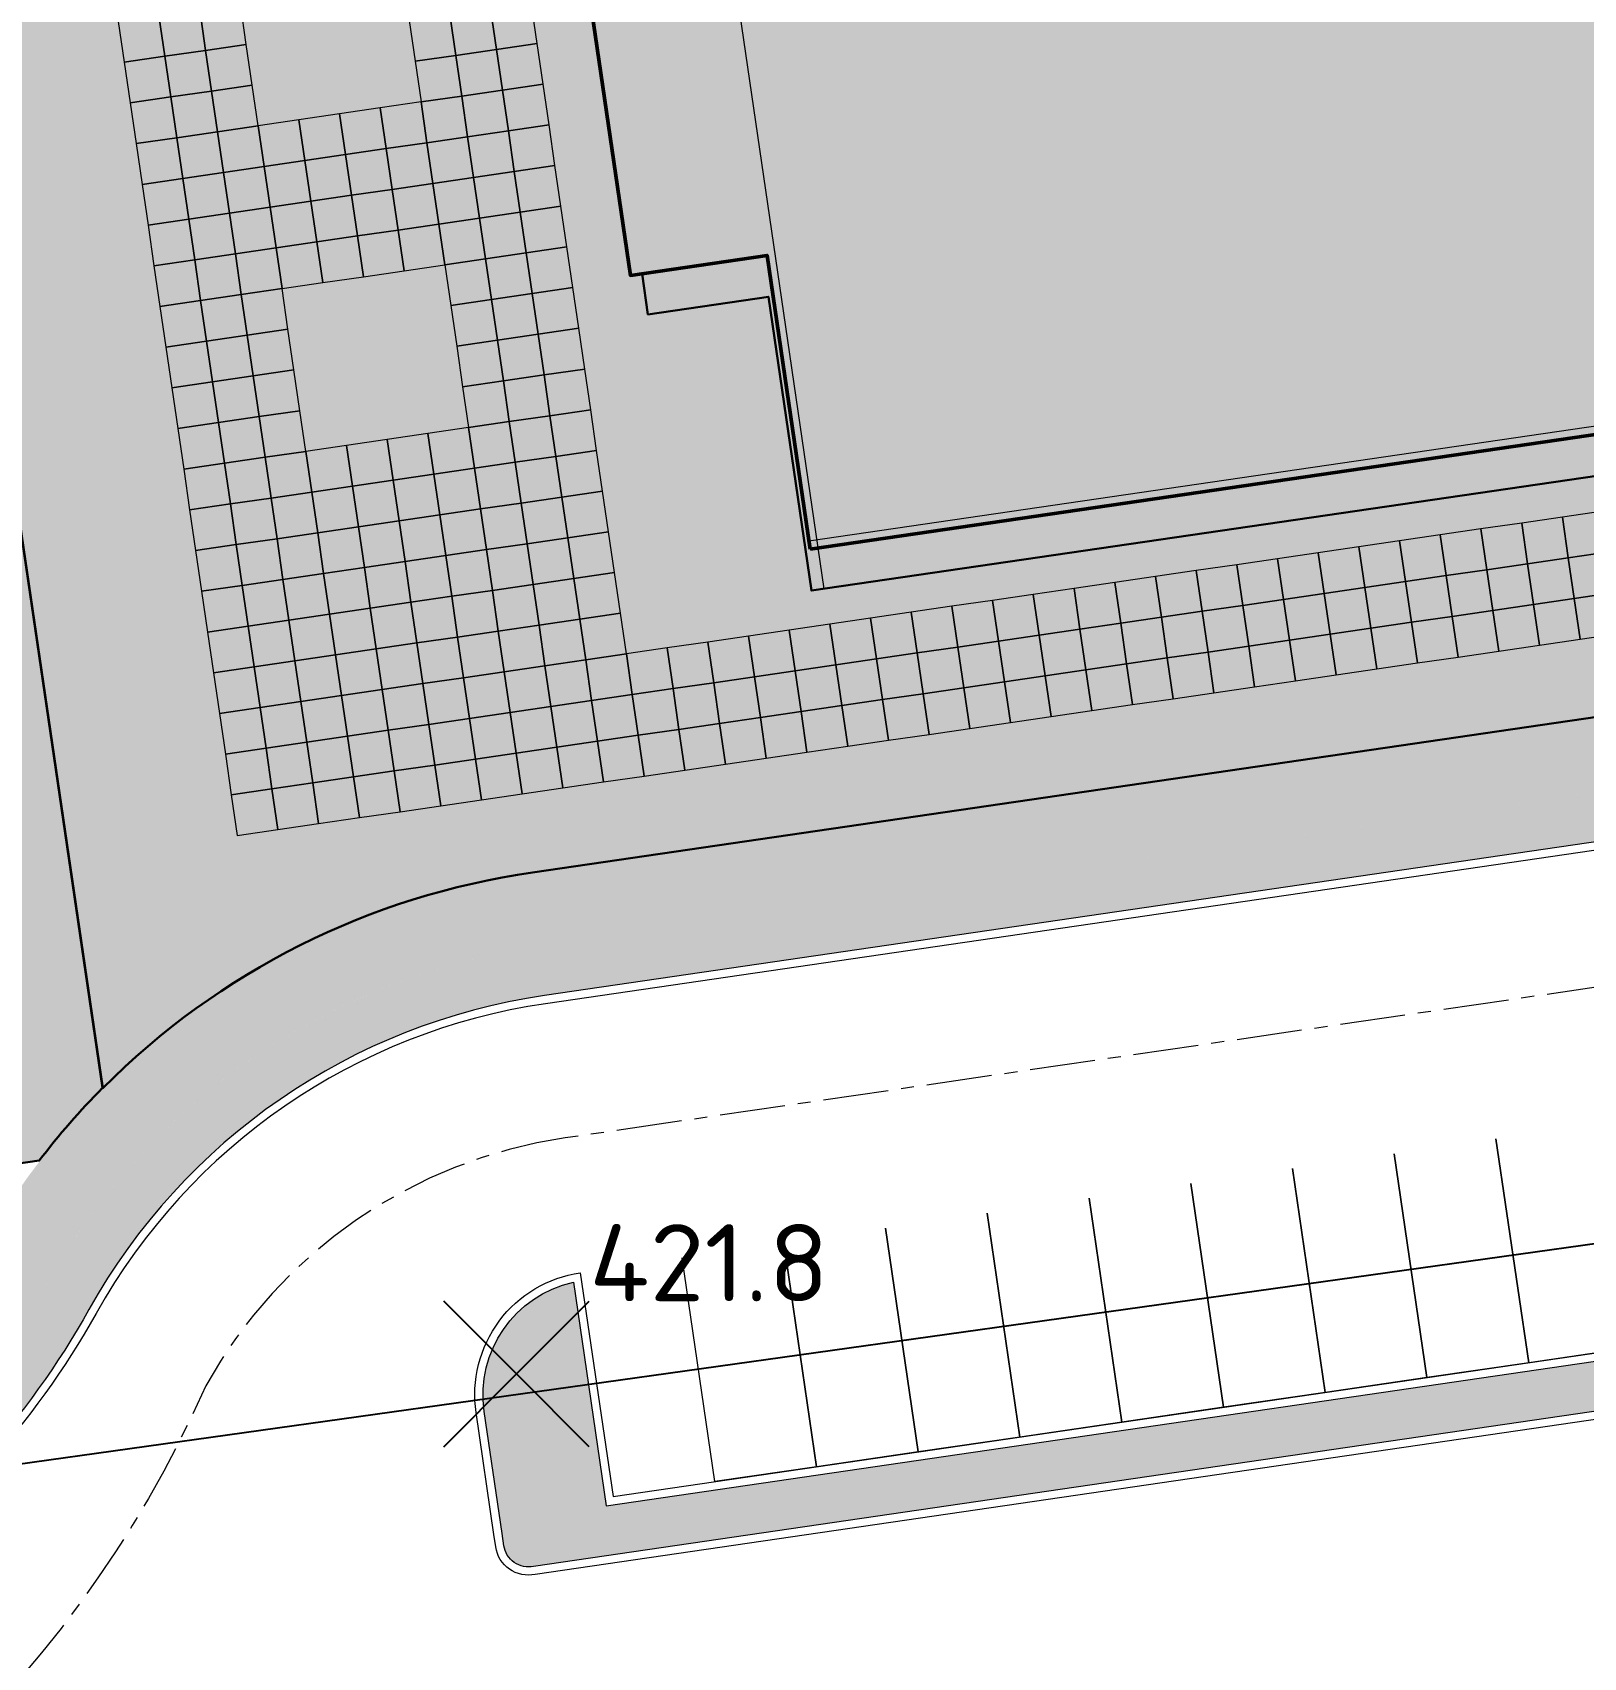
# Model space of a CAD drawing. Header units: metres. Extents: x 2 to 659295185, y -28 to 1124222152.
# Drawn here: x 656880.24 to 656917.95, y 1124401.98 to 1124441.49 of the extents above; entities that cross this region are included whole.
import ezdxf

# ---------------------------------------------------------------- set-up
doc = ezdxf.new("R2010")
doc.units = ezdxf.units.M
doc.header["$MEASUREMENT"] = 0
doc.linetypes.add('CENTER', pattern=[50.8, 31.75, -6.35, 6.35, -6.35])
doc.layers.get('0').update_dxf_attribs({"linetype": 'CONTINUOUS'})
for name, color, linetype, lineweight in [("a''brocal", 220, 'CONTINUOUS', 15), ('area verde', 76, 'CONTINUOUS', 13), ('eje vial', 1, 'CENTER', 15), ('ESCUELA', 7, 'CONTINUOUS', 15), ('estaciomamiento', 8, 'CONTINUOUS', 15)]:
    doc.layers.add(name, color=color, linetype=linetype, lineweight=lineweight)
doc.layers.add('AREA ACERA', color=7, linetype='CONTINUOUS', lineweight=15, true_color=0xfbe193)
doc.layers.add('parcela simoncito', color=7, linetype='CONTINUOUS', lineweight=9, true_color=0xe9debe)
doc.layers.add('CANAL', color=5, linetype='CONTINUOUS')
doc.layers.add('PUNTO-ELEV', color=7, linetype='CONTINUOUS')
doc.styles.add('SIMPLEX', font='SIMPLEX', dxfattribs={"width": 1.33})
doc.linetypes.add('FENCELINE2', pattern='A,0.25,-0.1,[132,ltypeshp.shx,S=0.1,R=0,X=-0.1,Y=0],-0.1,1', length=1.45)

# ---------------------------------------------------------------- blocks, each defined once
blk = doc.blocks.new('SPOTX')
for points in [[(-0.707, -0.707), (0, 0), (0.707, 0.707)], [(0.707, -0.707), (0, 0), (-0.707, 0.707)]]:
    blk.add_lwpolyline(points)
blk = doc.blocks.new('simoncito')
at = {"layer": 'ESCUELA', "linetype": 'Continuous', "lineweight": 0}
blk.add_hatch(color=252, dxfattribs=at).paths.add_polyline_path([(-455.6, -2173.202), (-495.36, -2173.202), (-495.361, -2154.802), (-458.961, -2154.802), (-458.961, -2162.022), (-455.601, -2162.022)])
at = {"layer": 'ESCUELA', "color": 5, "linetype": 'Continuous', "lineweight": 30}
blk.add_lwpolyline([(-455.887, -2173.202), (-455.89, -2176.921), (-481.237, -2176.912), (-481.237, -2174.202), (-496.047, -2174.202), (-496.046, -2153.802), (-458.847, -2153.802), (-458.847, -2161.022), (-455.887, -2161.022), (-455.887, -2162.022)], dxfattribs=at)
at = {"layer": 'ESCUELA', "color": 1, "linetype": 'Continuous', "lineweight": 0}
for points in [[(-459.161, -2153.802), (-459.16, -2175.418)], [(-498.581, -2155.002), (-458.961, -2155.001)]]:
    blk.add_lwpolyline(points, dxfattribs=at)
at = {"layer": 'ESCUELA', "linetype": 'Continuous', "lineweight": 0}
blk.add_lwpolyline([(-455.6, -2173.202), (-495.36, -2173.202), (-495.361, -2154.802), (-458.961, -2154.802), (-458.961, -2162.022), (-455.601, -2162.022), (-455.6, -2173.202)], dxfattribs=at)
at = {"layer": 'ESCUELA', "linetype": 'Continuous', "lineweight": 50}
blk.add_lwpolyline([(-458.961, -2154.802), (-495.361, -2154.802), (-495.36, -2173.202), (-455.6, -2173.201), (-455.601, -2162.022), (-458.961, -2162.022), (-458.961, -2154.802)], dxfattribs=at)

msp = doc.modelspace()

# ---------------------------------------------------------------- hatches: boundary and pattern name
at = {"layer": 'AREA ACERA'}
h = msp.add_hatch(color=256, dxfattribs=at)
h.dxf.hatch_style = 1
edge = h.paths.add_edge_path()
edge.add_line((656825.2231, 1124398.0829), (656825.4419, 1124396.5866))
edge.add_arc((656830.7751, 1124407.1126), 11.8, 243.12985, 253.24821)
edge.add_line((656827.374, 1124395.8133), (656827.4023, 1124395.9071))
edge.add_line((656827.4023, 1124395.9071), (656867.0118, 1124401.695))
edge.add_arc((656864.3229, 1124420.0962), 18.5966, 278.31338, 330.83105)
edge.add_arc((656894.8791, 1124403.0407), 16.3972, 98.31384, 150.83105, ccw=False)
edge.add_line((656892.5081, 1124419.2656), (656947.5832, 1124427.3168))
edge.add_line((656947.5832, 1124427.3168), (656947.7567, 1124426.1305))
edge.add_line((656947.7567, 1124426.1305), (656965.5673, 1124428.7345))
edge.add_line((656965.5673, 1124428.7345), (656965.3937, 1124429.9219))
edge.add_line((656965.3937, 1124429.9219), (657000.8908, 1124435.1118))
edge.add_arc((657003.264, 1124418.8798), 16.4046, 45.8279, 98.31806, ccw=False)
edge.add_arc((657027.6639, 1124443.9952), 18.6116, 225.8279, 278.3007)
edge.add_line((657030.3508, 1124425.5785), (657041.9038, 1124427.265))
edge.add_line((657041.9038, 1124427.265), (657042.0774, 1124426.0776))
edge.add_line((657042.0774, 1124426.0776), (657043.1738, 1124426.2381))
edge.add_arc((657041.5799, 1124437.1259), 11.0039, 278.3282, 288.22859)
edge.add_line((657045.0221, 1124426.6743), (657044.8457, 1124427.8804))
edge.add_arc((657041.3964, 1124437.9035), 10.6, 288.99004, 368.30544)
edge.add_line((657051.8853, 1124439.4347), (657045.2115, 1124485.1408))
edge.add_arc((657034.7227, 1124483.6093), 10.6, 8.30732, 98.31713)
edge.add_line((657033.1894, 1124494.0978), (657033.0158, 1124495.2852))
edge.add_line((657033.0158, 1124495.2852), (657030.0474, 1124494.8512))
edge.add_line((657030.0474, 1124494.8512), (657030.221, 1124493.6639))
edge.add_line((657030.221, 1124493.6639), (657026.3566, 1124493.0989))
edge.add_arc((657028.8617, 1124491.8483), 2.8, 153.46984, 184.30242)
edge.add_line((657026.0696, 1124491.6382), (657026.1263, 1124491.2472))
edge.add_line((657026.1263, 1124491.2472), (657033.4354, 1124492.3158))
edge.add_arc((657034.7094, 1124483.6023), 8.8062, 8.35537, 98.31804, ccw=False)
edge.add_line((657043.4221, 1124484.8819), (657050.1474, 1124438.8829))
edge.add_arc((657041.3905, 1124437.9129), 8.8105, -81.73298, 6.32068, ccw=False)
edge.add_line((657042.6573, 1124429.194), (657030.0733, 1124427.3571))
edge.add_arc((657027.6506, 1124443.9542), 16.773, 225.76471, 278.3049, ccw=False)
edge.add_arc((657003.2735, 1124418.9175), 18.1709, 45.76471, 98.36257)
edge.add_line((657000.6308, 1124436.8952), (656892.3966, 1124421.0684))
edge.add_arc((656895.0538, 1124402.786), 18.4744, 98.26971, 150.40503)
edge.add_arc((656864.313, 1124420.1106), 16.8123, 278.33919, 330.80525, ccw=False)
edge.add_line((656866.7514, 1124403.4761), (656832.0483, 1124398.4052))
edge.add_arc((656830.7783, 1124407.0968), 8.784, 190.17051, 278.31338, ccw=False)
edge.add_line((656822.1324, 1124405.5458), (656820.39, 1124417.4033))
edge.add_arc((656820.8827, 1124410.1052), 7.3147, 93.86246, 94.68622)
edge.add_arc((656820.5548, 1124414.6574), 2.7513, 95.62565, 133.33247)
edge.add_line((656818.6668, 1124416.6587), (656819.8526, 1124408.5474))
edge.add_line((656819.8526, 1124408.5474), (656818.6653, 1124408.3738))
edge.add_line((656818.6653, 1124408.3738), (656819.0992, 1124405.4055))
edge.add_line((656819.0992, 1124405.4055), (656820.2866, 1124405.5791))
edge.add_arc((656830.7439, 1124407.092), 10.5662, 188.23238, 238.49998)
at = {"layer": 'area verde'}
h = msp.add_hatch(color=256, dxfattribs=at)
h.dxf.hatch_style = 1
edge = h.paths.add_edge_path()
edge.add_line((656947.7567, 1124426.1305), (656947.5832, 1124427.3167))
edge.add_line((656947.5832, 1124427.3167), (656892.5081, 1124419.2656))
edge.add_arc((656894.8802, 1124403.039), 16.399, 98.31697, 150.82792)
edge.add_arc((656864.3216, 1124420.0981), 18.5987, 278.3165, 330.82792, ccw=False)
edge.add_line((656867.0118, 1124401.695), (656827.4023, 1124395.9071))
edge.add_line((656827.4023, 1124395.9071), (656827.374, 1124395.8133))
edge.add_arc((656830.7751, 1124407.1126), 11.8, 253.24822, 278.31806)
edge.add_line((656832.4822, 1124395.4367), (656867.1854, 1124400.5076))
edge.add_arc((656864.3231, 1124420.096), 19.7964, 278.31338, 330.83106)
edge.add_arc((656894.8792, 1124403.0405), 15.1974, 98.31388, 150.83106, ccw=False)
edge.add_line((656892.6817, 1124418.0782), (656947.7567, 1124426.1305))
h = msp.add_hatch(color=256, dxfattribs=at)
h.dxf.hatch_style = 1
edge = h.paths.add_edge_path()
edge.add_line((656959.5318, 1124414.0116), (656959.3582, 1124415.1989))
edge.add_line((656959.3582, 1124415.1989), (656894.1821, 1124405.6707))
edge.add_line((656894.1821, 1124405.6707), (656893.3876, 1124411.1058))
edge.add_arc((656893.9895, 1124408.3713), 2.8, 102.41419, 188.31659)
edge.add_line((656891.219, 1124407.9663), (656891.6527, 1124404.9994))
edge.add_line((656891.6527, 1124404.9994), (656891.6962, 1124404.7018))
edge.add_arc((656892.2923, 1124404.7892), 0.6025, 188.33624, 282.22744)
edge.add_line((656892.4199, 1124404.2004), (656959.5318, 1124414.0116))
at = {"layer": 'parcela simoncito'}
h = msp.add_hatch(color=256, dxfattribs=at)
edge = h.paths.add_edge_path()
edge.add_line((656940.076, 1124478.666), (656947.3231, 1124429.0983))
edge.add_line((656947.3231, 1124429.0983), (656892.3966, 1124421.0684))
edge.add_arc((656894.9753, 1124402.8929), 18.3574, 98.07524, 135.22316)
edge.add_line((656881.9442, 1124415.8229), (656874.1358, 1124469.0252))
edge.add_line((656874.1358, 1124469.0252), (656940.076, 1124478.666))
h = msp.add_hatch(color=256, dxfattribs=at)
edge = h.paths.add_edge_path()
edge.add_arc((656894.8808, 1124403.0381), 18.2, 135.42686, 142.70806)
edge.add_line((656880.4017, 1124414.0651), (656822.1324, 1124405.5458))
edge.add_line((656822.1324, 1124405.5458), (656815.3534, 1124451.7639))
edge.add_arc((656824.0867, 1124452.8177), 8.7966, 98.29634, 186.88058, ccw=False)
edge.add_line((656822.8174, 1124461.5223), (656845.4525, 1124464.8332))
edge.add_line((656845.4525, 1124464.8332), (656874.1358, 1124469.0252))
edge.add_line((656874.1358, 1124469.0252), (656881.916, 1124415.8112))

# ---------------------------------------------------------------- linework, layer by layer
at = {"layer": "a''brocal", "elevation": 433.2399}
for points in [[(657026.1263, 1124491.2472), (657026.0696, 1124491.6382, -0.3960527), (657028.478, 1124494.6218), (657033.0158, 1124495.2852, -0.414289), (657046.3991, 1124485.3132), (657053.0727, 1124439.608), (657053.0727, 1124439.608, -0.4123884), (657043.1738, 1124426.2381), (657043.1036, 1124426.2274), (657030.5242, 1124424.3911, -0.2332017), (657013.8585, 1124429.7855, 0.233377), (657001.065, 1124433.9245), (656892.6817, 1124418.0782, 0.2332017), (656881.6091, 1124410.4475, -0.2332017), (656867.1854, 1124400.5076), (656867.1854, 1124400.5076), (656832.4822, 1124395.4367), (656832.4822, 1124395.4367, -0.4142136), (656819.0992, 1124405.4055), (656817.815, 1124414.1902, -0.4164622), (656820.1773, 1124417.387), (656820.3929, 1124417.4039)], [(657001.094, 1124433.7266), (656892.7106, 1124417.8803, 0.2332017), (656881.7837, 1124410.35, -0.2332017), (656867.2143, 1124400.3097), (656832.5111, 1124395.2388, -0.4142136), (656818.9013, 1124405.3765), (656817.6172, 1124414.1605, -0.4170526), (656820.1551, 1124417.5859), (656820.3638, 1124417.6023)]]:
    msp.add_lwpolyline(points, format="xyb", dxfattribs=at)
at = {"layer": "a''brocal", "elevation": 433.2399, "flags": 128}
for points in [[(657006.2745, 1124421.4497, -0.3908665), (657005.6582, 1124420.5527), (656892.4551, 1124404.0034, -0.431542), (656891.4983, 1124404.6728), (656891.4548, 1124404.9705), (656891.0211, 1124407.9373, -0.4142136), (656893.5555, 1124411.3397), (656894.3511, 1124405.8976), (656959.1313, 1124415.3679), (656958.3937, 1124420.4139, -0.4142136), (656958.7316, 1124420.8676), (656961.9969, 1124421.3449, -0.4142136), (656962.4505, 1124421.007), (656963.1882, 1124415.961), (657003.1933, 1124421.8094), (657002.3977, 1124427.2515, -0.414487), (657005.8005, 1124424.7143), (657006.2743, 1124421.4515)], [(657006.0766, 1124421.4212, -0.3873869), (657005.6209, 1124420.7494), (656892.4199, 1124404.2004, -0.434248), (656891.6962, 1124404.7018), (656891.6527, 1124404.9994), (656891.219, 1124407.9662, -0.3934262), (656893.3876, 1124411.1058), (656894.1821, 1124405.6707), (656959.3582, 1124415.1989), (656958.5916, 1124420.4428, -0.4142136), (656958.7605, 1124420.6697), (656962.0258, 1124421.147, -0.4142136), (656962.2526, 1124420.978), (656963.0193, 1124415.7342), (657003.4201, 1124421.6404), (657002.6256, 1124427.0755, -0.3936962), (657005.6026, 1124424.6856), (657006.0763, 1124421.4228)]]:
    msp.add_lwpolyline(points, format="xyb", dxfattribs=at)
at = {"layer": 'CANAL', "linetype": 'Continuous', "elevation": -3.4908}
msp.add_lwpolyline([(656749.472, 1124386.6045), (656821.4385, 1124398.506), (656918.7425, 1124412.125), (657050.6935, 1124432.404)], dxfattribs=at)
msp.add_lwpolyline([(656749.472, 1124386.6045), (656821.4385, 1124398.506), (656918.7425, 1124412.125), (657050.6935, 1124432.404)], dxfattribs=at)
at = {"layer": 'eje vial', "ltscale": 0.05, "elevation": 433.2399, "flags": 128}
msp.add_lwpolyline([(657001.5711, 1124430.4636), (656893.1881, 1124414.615)], dxfattribs=at)
msp.add_lwpolyline([(656893.1881, 1124414.615, 0.2332017), (656884.4465, 1124408.5908, -0.2193359), (656866.7482, 1124392.9631, -0.2193359)], format="xyb", dxfattribs=at)
at = {"layer": 'ESCUELA', "color": 1, "linetype": 'FENCELINE2', "lineweight": 30, "ltscale": 1.8, "elevation": 433.2399}
for points in [[(656940.076, 1124478.666), (656947.3231, 1124429.0983), (656892.3966, 1124421.0684, 0.163523), (656881.9442, 1124415.8229), (656881.9442, 1124415.8229), (656874.1358, 1124469.0252), (656940.076, 1124478.666)], [(656874.1358, 1124469.0251), (656822.8174, 1124461.5221, 0.4069889), (656815.3534, 1124451.7639), (656822.1328, 1124405.5421), (656880.4017, 1124414.0651, -0.0322911), (656881.942, 1124415.8376), (656874.1358, 1124469.0251)]]:
    msp.add_lwpolyline(points, format="xyb", dxfattribs=at)
at = {"layer": 'ESCUELA', "color": 248, "lineweight": 9, "ltscale": 100, "elevation": 433.2399}
for points in [[(656883.4559, 1124440.9147), (656883.3113, 1124441.9042), (656882.3218, 1124441.7596), (656882.4664, 1124440.7701)], [(656884.4454, 1124441.0593), (656884.3008, 1124442.0488), (656883.3113, 1124441.9042), (656883.4559, 1124440.9147)], [(656885.4349, 1124441.2039), (656885.2902, 1124442.1934), (656884.3008, 1124442.0488), (656884.4454, 1124441.0593)], [(656890.5269, 1124440.9376), (656890.3823, 1124441.9271), (656889.3928, 1124441.7824), (656889.5374, 1124440.7929)], [(656891.5164, 1124441.0822), (656891.3718, 1124442.0717), (656890.3823, 1124441.9271), (656890.5269, 1124440.9376)], [(656892.5059, 1124441.2268), (656892.3613, 1124442.2163), (656891.3718, 1124442.0717), (656891.5164, 1124441.0822)], [(656884.59, 1124440.0698), (656884.4454, 1124441.0593), (656883.4559, 1124440.9147), (656883.6005, 1124439.9252)], [(656885.5795, 1124440.2145), (656885.4349, 1124441.2039), (656884.4454, 1124441.0593), (656884.59, 1124440.0698)], [(656891.661, 1124440.0927), (656891.5164, 1124441.0822), (656890.5269, 1124440.9376), (656890.6716, 1124439.9481)], [(656892.6505, 1124440.2373), (656892.5059, 1124441.2268), (656891.5164, 1124441.0822), (656891.661, 1124440.0927)], [(656883.6005, 1124439.9252), (656883.4559, 1124440.9147), (656882.4664, 1124440.7701), (656882.611, 1124439.7806)], [(656890.6716, 1124439.9481), (656890.5269, 1124440.9376), (656889.5374, 1124440.793), (656889.6821, 1124439.8035)], [(656883.7451, 1124438.9357), (656883.6005, 1124439.9252), (656882.611, 1124439.7806), (656882.7557, 1124438.7911)], [(656884.7346, 1124439.0804), (656884.59, 1124440.0698), (656883.6005, 1124439.9252), (656883.7451, 1124438.9357)], [(656885.7241, 1124439.225), (656885.5795, 1124440.2145), (656884.59, 1124440.0698), (656884.7346, 1124439.0804)], [(656890.8162, 1124438.9586), (656890.6716, 1124439.9481), (656889.6821, 1124439.8035), (656889.8267, 1124438.814)], [(656891.8057, 1124439.1032), (656891.661, 1124440.0927), (656890.6716, 1124439.9481), (656890.8162, 1124438.9586)], [(656892.7952, 1124439.2479), (656892.6505, 1124440.2373), (656891.661, 1124440.0927), (656891.8057, 1124439.1032)], [(656887.8477, 1124438.5247), (656887.7031, 1124439.5142), (656886.7136, 1124439.3696), (656886.8582, 1124438.3801)], [(656888.8372, 1124438.6694), (656888.6926, 1124439.6589), (656887.7031, 1124439.5142), (656887.8477, 1124438.5247)], [(656889.8267, 1124438.814), (656889.6821, 1124439.8035), (656888.6926, 1124439.6588), (656888.8372, 1124438.6694)], [(656884.8793, 1124438.0909), (656884.7346, 1124439.0804), (656883.7451, 1124438.9357), (656883.8898, 1124437.9462)], [(656885.8687, 1124438.2355), (656885.7241, 1124439.225), (656884.7346, 1124439.0804), (656884.8793, 1124438.0909)], [(656886.8582, 1124438.3801), (656886.7136, 1124439.3696), (656885.7241, 1124439.225), (656885.8687, 1124438.2355)], [(656891.9503, 1124438.1138), (656891.8057, 1124439.1032), (656890.8162, 1124438.9586), (656890.9608, 1124437.9691)], [(656892.9398, 1124438.2584), (656892.7952, 1124439.2479), (656891.8057, 1124439.1032), (656891.9503, 1124438.1137)], [(656883.8898, 1124437.9462), (656883.7451, 1124438.9357), (656882.7557, 1124438.7911), (656882.9003, 1124437.8016)], [(656889.9713, 1124437.8245), (656889.8267, 1124438.814), (656888.8372, 1124438.6694), (656888.9818, 1124437.6799)], [(656890.9608, 1124437.9691), (656890.8162, 1124438.9586), (656889.8267, 1124438.814), (656889.9713, 1124437.8245)], [(656887.0029, 1124437.3906), (656886.8582, 1124438.3801), (656885.8687, 1124438.2355), (656886.0134, 1124437.246)], [(656887.9923, 1124437.5353), (656887.8477, 1124438.5247), (656886.8582, 1124438.3801), (656887.0029, 1124437.3906)], [(656888.9818, 1124437.6799), (656888.8372, 1124438.6694), (656887.8477, 1124438.5247), (656887.9923, 1124437.5353)], [(656884.0344, 1124436.9568), (656883.8898, 1124437.9462), (656882.9003, 1124437.8016), (656883.0449, 1124436.8121)], [(656885.0239, 1124437.1014), (656884.8793, 1124438.0909), (656883.8898, 1124437.9462), (656884.0344, 1124436.9568)], [(656886.0134, 1124437.246), (656885.8687, 1124438.2355), (656884.8793, 1124438.0909), (656885.0239, 1124437.1014)], [(656891.1054, 1124436.9796), (656890.9608, 1124437.9691), (656889.9713, 1124437.8245), (656890.1159, 1124436.835)], [(656892.0949, 1124437.1243), (656891.9503, 1124438.1138), (656890.9608, 1124437.9691), (656891.1054, 1124436.9796)], [(656893.0844, 1124437.2689), (656892.9398, 1124438.2584), (656891.9503, 1124438.1138), (656892.0949, 1124437.1243)], [(656888.137, 1124436.5458), (656887.9923, 1124437.5353), (656887.0029, 1124437.3906), (656887.1475, 1124436.4011)], [(656889.1265, 1124436.6904), (656888.9818, 1124437.6799), (656887.9923, 1124437.5353), (656888.137, 1124436.5458)], [(656890.1159, 1124436.835), (656889.9713, 1124437.8245), (656888.9818, 1124437.6799), (656889.1265, 1124436.6904)], [(656885.1685, 1124436.1119), (656885.0239, 1124437.1014), (656884.0344, 1124436.9568), (656884.179, 1124435.9673)], [(656886.158, 1124436.2565), (656886.0134, 1124437.246), (656885.0239, 1124437.1014), (656885.1685, 1124436.1119)], [(656887.1475, 1124436.4011), (656887.0029, 1124437.3906), (656886.0134, 1124437.246), (656886.158, 1124436.2565)], [(656892.2395, 1124436.1348), (656892.0949, 1124437.1243), (656891.1054, 1124436.9797), (656891.25, 1124435.9902)], [(656893.229, 1124436.2794), (656893.0844, 1124437.2689), (656892.0949, 1124437.1243), (656892.2395, 1124436.1348)], [(656884.179, 1124435.9673), (656884.0344, 1124436.9568), (656883.0449, 1124436.8121), (656883.1895, 1124435.8226)], [(656890.2606, 1124435.8455), (656890.1159, 1124436.835), (656889.1265, 1124436.6904), (656889.2711, 1124435.7009)], [(656891.25, 1124435.9902), (656891.1054, 1124436.9797), (656890.1159, 1124436.835), (656890.2606, 1124435.8455)], [(656887.2921, 1124435.4117), (656887.1475, 1124436.4012), (656886.158, 1124436.2565), (656886.3026, 1124435.267)], [(656888.2816, 1124435.5563), (656888.137, 1124436.5458), (656887.1475, 1124436.4012), (656887.2921, 1124435.4117)], [(656889.2711, 1124435.7009), (656889.1265, 1124436.6904), (656888.137, 1124436.5458), (656888.2816, 1124435.5563)], [(656884.3236, 1124434.9778), (656884.179, 1124435.9673), (656883.1895, 1124435.8226), (656883.3342, 1124434.8332)], [(656885.3131, 1124435.1224), (656885.1685, 1124436.1119), (656884.179, 1124435.9673), (656884.3236, 1124434.9778)], [(656886.3026, 1124435.267), (656886.158, 1124436.2565), (656885.1685, 1124436.1119), (656885.3131, 1124435.1224)], [(656891.3947, 1124435.0007), (656891.25, 1124435.9902), (656890.2606, 1124435.8455), (656890.4052, 1124434.8561)], [(656892.3842, 1124435.1453), (656892.2395, 1124436.1348), (656891.25, 1124435.9902), (656891.3947, 1124435.0007)], [(656893.3736, 1124435.2899), (656893.229, 1124436.2794), (656892.2395, 1124436.1348), (656892.3842, 1124435.1453)], [(656885.4578, 1124434.1329), (656885.3131, 1124435.1224), (656884.3236, 1124434.9778), (656884.4683, 1124433.9883)], [(656886.4472, 1124434.2776), (656886.3026, 1124435.267), (656885.3131, 1124435.1224), (656885.4578, 1124434.1329)], [(656892.5288, 1124434.1558), (656892.3842, 1124435.1453), (656891.3947, 1124435.0007), (656891.5393, 1124434.0112)], [(656893.5183, 1124434.3005), (656893.3736, 1124435.2899), (656892.3842, 1124435.1453), (656892.5288, 1124434.1558)], [(656884.4683, 1124433.9883), (656884.3236, 1124434.9778), (656883.3342, 1124434.8332), (656883.4788, 1124433.8437)], [(656891.5393, 1124434.0112), (656891.3947, 1124435.0007), (656890.4052, 1124434.8561), (656890.5498, 1124433.8666)], [(656884.6129, 1124432.9988), (656884.4683, 1124433.9883), (656883.4788, 1124433.8437), (656883.6234, 1124432.8542)], [(656885.6024, 1124433.1434), (656885.4578, 1124434.1329), (656884.4683, 1124433.9883), (656884.6129, 1124432.9988)], [(656886.5919, 1124433.2881), (656886.4472, 1124434.2776), (656885.4578, 1124434.1329), (656885.6024, 1124433.1434)], [(656891.6839, 1124433.0217), (656891.5393, 1124434.0112), (656890.5498, 1124433.8666), (656890.6944, 1124432.8771)], [(656892.6734, 1124433.1664), (656892.5288, 1124434.1558), (656891.5393, 1124434.0112), (656891.6839, 1124433.0217)], [(656893.6629, 1124433.311), (656893.5183, 1124434.3005), (656892.5288, 1124434.1558), (656892.6734, 1124433.1664)], [(656886.7365, 1124432.2986), (656886.5919, 1124433.2881), (656885.6024, 1124433.1435), (656885.747, 1124432.154)], [(656892.818, 1124432.1769), (656892.6734, 1124433.1664), (656891.6839, 1124433.0217), (656891.8285, 1124432.0323)], [(656893.8075, 1124432.3215), (656893.6629, 1124433.311), (656892.6734, 1124433.1664), (656892.818, 1124432.1769)], [(656884.7575, 1124432.0093), (656884.6129, 1124432.9988), (656883.6234, 1124432.8542), (656883.768, 1124431.8647)], [(656885.747, 1124432.154), (656885.6024, 1124433.1435), (656884.6129, 1124432.9988), (656884.7575, 1124432.0093)], [(656891.8285, 1124432.0322), (656891.6839, 1124433.0217), (656890.6944, 1124432.8771), (656890.8391, 1124431.8876)], [(656884.9021, 1124431.0199), (656884.7575, 1124432.0094), (656883.768, 1124431.8647), (656883.9127, 1124430.8752)], [(656885.8916, 1124431.1645), (656885.747, 1124432.154), (656884.7575, 1124432.0094), (656884.9021, 1124431.0199)], [(656886.8811, 1124431.3091), (656886.7365, 1124432.2986), (656885.747, 1124432.154), (656885.8916, 1124431.1645)], [(656891.9732, 1124431.0428), (656891.8285, 1124432.0323), (656890.8391, 1124431.8876), (656890.9837, 1124430.8981)], [(656892.9627, 1124431.1874), (656892.818, 1124432.1769), (656891.8285, 1124432.0323), (656891.9732, 1124431.0428)], [(656893.9521, 1124431.332), (656893.8075, 1124432.3215), (656892.818, 1124432.1769), (656892.9627, 1124431.1874)], [(656889.0047, 1124430.6089), (656888.8601, 1124431.5984), (656887.8706, 1124431.4538), (656888.0152, 1124430.4643)], [(656889.9942, 1124430.7535), (656889.8496, 1124431.743), (656888.8601, 1124431.5984), (656889.0047, 1124430.6089)], [(656890.9837, 1124430.8981), (656890.8391, 1124431.8876), (656889.8496, 1124431.743), (656889.9942, 1124430.7535)], [(656887.0257, 1124430.3196), (656886.8811, 1124431.3091), (656885.8916, 1124431.1645), (656886.0363, 1124430.175)], [(656888.0152, 1124430.4643), (656887.8706, 1124431.4538), (656886.8811, 1124431.3091), (656887.0257, 1124430.3196)], [(656893.1073, 1124430.1979), (656892.9627, 1124431.1874), (656891.9732, 1124431.0428), (656892.1178, 1124430.0533)], [(656894.0968, 1124430.3425), (656893.9521, 1124431.332), (656892.9627, 1124431.1874), (656893.1073, 1124430.1979)], [(656885.0468, 1124430.0304), (656884.9021, 1124431.0199), (656883.9127, 1124430.8752), (656884.0573, 1124429.8858)], [(656886.0363, 1124430.175), (656885.8916, 1124431.1645), (656884.9021, 1124431.0199), (656885.0468, 1124430.0304)], [(656891.1283, 1124429.9087), (656890.9837, 1124430.8981), (656889.9942, 1124430.7535), (656890.1388, 1124429.764)], [(656892.1178, 1124430.0533), (656891.9732, 1124431.0428), (656890.9837, 1124430.8981), (656891.1283, 1124429.9087)], [(656888.1598, 1124429.4748), (656888.0152, 1124430.4643), (656887.0257, 1124430.3196), (656887.1704, 1124429.3302)], [(656889.1493, 1124429.6194), (656889.0047, 1124430.6089), (656888.0152, 1124430.4643), (656888.1598, 1124429.4748)], [(656890.1388, 1124429.764), (656889.9942, 1124430.7535), (656889.0047, 1124430.6089), (656889.1493, 1124429.6194)], [(656885.1914, 1124429.0409), (656885.0468, 1124430.0304), (656884.0573, 1124429.8858), (656884.2019, 1124428.8963)], [(656886.1809, 1124429.1855), (656886.0363, 1124430.175), (656885.0468, 1124430.0304), (656885.1914, 1124429.0409)], [(656887.1704, 1124429.3302), (656887.0257, 1124430.3196), (656886.0363, 1124430.175), (656886.1809, 1124429.1855)], [(656892.2624, 1124429.0638), (656892.1178, 1124430.0533), (656891.1283, 1124429.9087), (656891.2729, 1124428.9192)], [(656893.2519, 1124429.2084), (656893.1073, 1124430.1979), (656892.1178, 1124430.0533), (656892.2624, 1124429.0638)], [(656894.2414, 1124429.353), (656894.0968, 1124430.3425), (656893.1073, 1124430.1979), (656893.2519, 1124429.2084)], [(656889.294, 1124428.6299), (656889.1493, 1124429.6194), (656888.1598, 1124429.4748), (656888.3045, 1124428.4853)], [(656890.2834, 1124428.7746), (656890.1388, 1124429.764), (656889.1493, 1124429.6194), (656889.294, 1124428.6299)], [(656891.2729, 1124428.9192), (656891.1283, 1124429.9087), (656890.1388, 1124429.764), (656890.2834, 1124428.7745)], [(656917.5781, 1124428.7215), (656917.4335, 1124429.711), (656916.444, 1124429.5664), (656916.5886, 1124428.5769)], [(656918.5676, 1124428.8661), (656918.4229, 1124429.8556), (656917.4335, 1124429.711), (656917.5781, 1124428.7215)], [(656887.315, 1124428.3407), (656887.1704, 1124429.3302), (656886.1809, 1124429.1855), (656886.3255, 1124428.196)], [(656888.3045, 1124428.4853), (656888.1598, 1124429.4748), (656887.1704, 1124429.3302), (656887.315, 1124428.3407)], [(656893.3965, 1124428.219), (656893.2519, 1124429.2084), (656892.2624, 1124429.0638), (656892.407, 1124428.0743)], [(656894.386, 1124428.3636), (656894.2414, 1124429.3531), (656893.2519, 1124429.2084), (656893.3965, 1124428.2189)], [(656914.6096, 1124428.2877), (656914.465, 1124429.2771), (656913.4755, 1124429.1325), (656913.6201, 1124428.143)], [(656915.5991, 1124428.4323), (656915.4545, 1124429.4217), (656914.465, 1124429.2771), (656914.6096, 1124428.2876)], [(656916.5886, 1124428.5769), (656916.444, 1124429.5664), (656915.4545, 1124429.4217), (656915.5991, 1124428.4323)], [(656885.336, 1124428.0514), (656885.1914, 1124429.0409), (656884.2019, 1124428.8963), (656884.3465, 1124427.9068)], [(656886.3255, 1124428.196), (656886.1809, 1124429.1855), (656885.1914, 1124429.0409), (656885.336, 1124428.0514)], [(656891.4176, 1124427.9297), (656891.2729, 1124428.9192), (656890.2834, 1124428.7746), (656890.4281, 1124427.7851)], [(656892.407, 1124428.0743), (656892.2624, 1124429.0638), (656891.2729, 1124428.9192), (656891.4176, 1124427.9297)], [(656911.6412, 1124427.8538), (656911.4965, 1124428.8433), (656910.507, 1124428.6986), (656910.6517, 1124427.7091)], [(656912.6306, 1124427.9984), (656912.486, 1124428.9879), (656911.4965, 1124428.8433), (656911.6412, 1124427.8538)], [(656913.6201, 1124428.143), (656913.4755, 1124429.1325), (656912.486, 1124428.9879), (656912.6306, 1124427.9984)], [(656918.7122, 1124427.8766), (656918.5676, 1124428.8661), (656917.5781, 1124428.7215), (656917.7227, 1124427.732)], [(656888.4491, 1124427.4958), (656888.3045, 1124428.4853), (656887.315, 1124428.3407), (656887.4596, 1124427.3512)], [(656889.4386, 1124427.6404), (656889.294, 1124428.6299), (656888.3045, 1124428.4853), (656888.4491, 1124427.4958)], [(656890.4281, 1124427.7851), (656890.2834, 1124428.7746), (656889.294, 1124428.6299), (656889.4386, 1124427.6405)], [(656908.6727, 1124427.4199), (656908.5281, 1124428.4094), (656907.5386, 1124428.2647), (656907.6832, 1124427.2753)], [(656909.6622, 1124427.5645), (656909.5176, 1124428.554), (656908.5281, 1124428.4094), (656908.6727, 1124427.4199)], [(656910.6517, 1124427.7091), (656910.507, 1124428.6986), (656909.5176, 1124428.554), (656909.6622, 1124427.5645)], [(656915.7437, 1124427.4428), (656915.5991, 1124428.4323), (656914.6096, 1124428.2876), (656914.7542, 1124427.2981)], [(656916.7332, 1124427.5874), (656916.5886, 1124428.5769), (656915.5991, 1124428.4323), (656915.7437, 1124427.4428)], [(656917.7227, 1124427.732), (656917.5781, 1124428.7215), (656916.5886, 1124428.5769), (656916.7332, 1124427.5874)], [(656885.4806, 1124427.0619), (656885.336, 1124428.0514), (656884.3465, 1124427.9068), (656884.4912, 1124426.9173)], [(656886.4701, 1124427.2066), (656886.3255, 1124428.196), (656885.336, 1124428.0514), (656885.4806, 1124427.0619)], [(656887.4596, 1124427.3512), (656887.315, 1124428.3407), (656886.3255, 1124428.1961), (656886.4701, 1124427.2066)], [(656892.5517, 1124427.0848), (656892.407, 1124428.0743), (656891.4176, 1124427.9297), (656891.5622, 1124426.9402)], [(656893.5412, 1124427.2295), (656893.3965, 1124428.2189), (656892.407, 1124428.0743), (656892.5517, 1124427.0848)], [(656894.5306, 1124427.3741), (656894.386, 1124428.3636), (656893.3965, 1124428.219), (656893.5412, 1124427.2295)], [(656906.6937, 1124427.1306), (656906.5491, 1124428.1201), (656905.5596, 1124427.9755), (656905.7042, 1124426.986)], [(656907.6832, 1124427.2753), (656907.5386, 1124428.2647), (656906.5491, 1124428.1201), (656906.6937, 1124427.1306)], [(656913.7648, 1124427.1535), (656913.6201, 1124428.143), (656912.6306, 1124427.9984), (656912.7753, 1124427.0089)], [(656914.7542, 1124427.2982), (656914.6096, 1124428.2877), (656913.6201, 1124428.143), (656913.7648, 1124427.1536)], [(656889.5832, 1124426.651), (656889.4386, 1124427.6404), (656888.4491, 1124427.4958), (656888.5937, 1124426.5063)], [(656890.5727, 1124426.7956), (656890.4281, 1124427.7851), (656889.4386, 1124427.6404), (656889.5832, 1124426.651)], [(656891.5622, 1124426.9402), (656891.4176, 1124427.9297), (656890.4281, 1124427.7851), (656890.5727, 1124426.7956)], [(656903.7253, 1124426.6968), (656903.5806, 1124427.6862), (656902.5912, 1124427.5416), (656902.7358, 1124426.5521)], [(656904.7148, 1124426.8414), (656904.5701, 1124427.8309), (656903.5806, 1124427.6862), (656903.7253, 1124426.6968)], [(656905.7042, 1124426.986), (656905.5596, 1124427.9755), (656904.5701, 1124427.8309), (656904.7148, 1124426.8414)], [(656910.7963, 1124426.7197), (656910.6517, 1124427.7091), (656909.6622, 1124427.5645), (656909.8068, 1124426.575)], [(656911.7858, 1124426.8643), (656911.6412, 1124427.8538), (656910.6517, 1124427.7091), (656910.7963, 1124426.7197)], [(656912.7753, 1124427.0089), (656912.6306, 1124427.9984), (656911.6412, 1124427.8538), (656911.7858, 1124426.8643)], [(656917.8673, 1124426.7425), (656917.7227, 1124427.732), (656916.7332, 1124427.5874), (656916.8778, 1124426.5979)], [(656918.8568, 1124426.8872), (656918.7122, 1124427.8766), (656917.7227, 1124427.732), (656917.8673, 1124426.7425)], [(656887.6042, 1124426.3617), (656887.4596, 1124427.3512), (656886.4701, 1124427.2066), (656886.6147, 1124426.2171)], [(656888.5937, 1124426.5063), (656888.4491, 1124427.4958), (656887.4596, 1124427.3512), (656887.6042, 1124426.3617)], [(656893.6858, 1124426.24), (656893.5412, 1124427.2295), (656892.5517, 1124427.0848), (656892.6963, 1124426.0954)], [(656894.6753, 1124426.3846), (656894.5306, 1124427.3741), (656893.5412, 1124427.2295), (656893.6858, 1124426.24)], [(656900.7568, 1124426.2629), (656900.6122, 1124427.2524), (656899.6227, 1124427.1077), (656899.7673, 1124426.1183)], [(656901.7463, 1124426.4075), (656901.6017, 1124427.397), (656900.6122, 1124427.2524), (656900.7568, 1124426.2629)], [(656902.7358, 1124426.5521), (656902.5912, 1124427.5416), (656901.6017, 1124427.397), (656901.7463, 1124426.4075)], [(656907.8278, 1124426.2858), (656907.6832, 1124427.2753), (656906.6937, 1124427.1306), (656906.8384, 1124426.1411)], [(656908.8173, 1124426.4304), (656908.6727, 1124427.4199), (656907.6832, 1124427.2752), (656907.8278, 1124426.2858)], [(656909.8068, 1124426.575), (656909.6622, 1124427.5645), (656908.6727, 1124427.4199), (656908.8173, 1124426.4304)], [(656914.8989, 1124426.3087), (656914.7542, 1124427.2982), (656913.7648, 1124427.1536), (656913.9094, 1124426.1641)], [(656915.8884, 1124426.4533), (656915.7437, 1124427.4428), (656914.7542, 1124427.2981), (656914.8989, 1124426.3087)], [(656916.8778, 1124426.5979), (656916.7332, 1124427.5874), (656915.7437, 1124427.4428), (656915.8884, 1124426.4533)], [(656885.6253, 1124426.0725), (656885.4806, 1124427.0619), (656884.4912, 1124426.9173), (656884.6358, 1124425.9278)], [(656886.6147, 1124426.2171), (656886.4701, 1124427.2066), (656885.4806, 1124427.0619), (656885.6253, 1124426.0725)], [(656891.7068, 1124425.9507), (656891.5622, 1124426.9402), (656890.5727, 1124426.7956), (656890.7173, 1124425.8061)], [(656892.6963, 1124426.0954), (656892.5517, 1124427.0848), (656891.5622, 1124426.9402), (656891.7068, 1124425.9507)], [(656898.7778, 1124425.9736), (656898.6332, 1124426.9631), (656897.6437, 1124426.8185), (656897.7883, 1124425.829)], [(656899.7673, 1124426.1183), (656899.6227, 1124427.1077), (656898.6332, 1124426.9631), (656898.7778, 1124425.9736)], [(656904.8594, 1124425.8519), (656904.7148, 1124426.8414), (656903.7253, 1124426.6968), (656903.8699, 1124425.7073)], [(656905.8489, 1124425.9965), (656905.7042, 1124426.986), (656904.7148, 1124426.8414), (656904.8594, 1124425.8519)], [(656906.8384, 1124426.1411), (656906.6937, 1124427.1306), (656905.7042, 1124426.986), (656905.8489, 1124425.9965)], [(656911.9304, 1124425.8748), (656911.7858, 1124426.8643), (656910.7963, 1124426.7197), (656910.9409, 1124425.7302)], [(656912.9199, 1124426.0194), (656912.7753, 1124427.0089), (656911.7858, 1124426.8643), (656911.9304, 1124425.8748)], [(656913.9094, 1124426.1641), (656913.7648, 1124427.1535), (656912.7753, 1124427.0089), (656912.9199, 1124426.0194)], [(656888.7383, 1124425.5169), (656888.5937, 1124426.5063), (656887.6042, 1124426.3617), (656887.7489, 1124425.3722)], [(656889.7278, 1124425.6615), (656889.5832, 1124426.651), (656888.5937, 1124426.5063), (656888.7383, 1124425.5169)], [(656890.7173, 1124425.8061), (656890.5727, 1124426.7956), (656889.5832, 1124426.651), (656889.7278, 1124425.6615)], [(656895.8094, 1124425.5398), (656895.6647, 1124426.5292), (656894.6753, 1124426.3846), (656894.8199, 1124425.3951)], [(656896.7989, 1124425.6844), (656896.6542, 1124426.6739), (656895.6647, 1124426.5292), (656895.8094, 1124425.5398)], [(656897.7883, 1124425.829), (656897.6437, 1124426.8185), (656896.6542, 1124426.6739), (656896.7989, 1124425.6844)], [(656902.8804, 1124425.5627), (656902.7358, 1124426.5521), (656901.7463, 1124426.4075), (656901.8909, 1124425.418)], [(656903.8699, 1124425.7073), (656903.7253, 1124426.6968), (656902.7358, 1124426.5521), (656902.8804, 1124425.5626)], [(656908.962, 1124425.4409), (656908.8173, 1124426.4304), (656907.8278, 1124426.2858), (656907.9725, 1124425.2963)], [(656909.9514, 1124425.5855), (656909.8068, 1124426.575), (656908.8173, 1124426.4304), (656908.962, 1124425.4409)], [(656910.9409, 1124425.7302), (656910.7963, 1124426.7197), (656909.8068, 1124426.575), (656909.9514, 1124425.5855)], [(656885.7699, 1124425.083), (656885.6253, 1124426.0725), (656884.6358, 1124425.9278), (656884.7804, 1124424.9383)], [(656886.7594, 1124425.2276), (656886.6147, 1124426.2171), (656885.6253, 1124426.0725), (656885.7699, 1124425.083)], [(656887.7489, 1124425.3722), (656887.6042, 1124426.3617), (656886.6147, 1124426.2171), (656886.7594, 1124425.2276)], [(656892.8409, 1124425.1059), (656892.6963, 1124426.0954), (656891.7068, 1124425.9507), (656891.8514, 1124424.9612)], [(656893.8304, 1124425.2505), (656893.6858, 1124426.24), (656892.6963, 1124426.0954), (656892.8409, 1124425.1059)], [(656894.8199, 1124425.3951), (656894.6753, 1124426.3846), (656893.6858, 1124426.24), (656893.8304, 1124425.2505)], [(656899.9119, 1124425.1288), (656899.7673, 1124426.1182), (656898.7778, 1124425.9736), (656898.9225, 1124424.9841)], [(656900.9014, 1124425.2734), (656900.7568, 1124426.2629), (656899.7673, 1124426.1182), (656899.9119, 1124425.1288)], [(656901.8909, 1124425.418), (656901.7463, 1124426.4075), (656900.7568, 1124426.2629), (656900.9014, 1124425.2734)], [(656906.983, 1124425.1517), (656906.8384, 1124426.1411), (656905.8489, 1124425.9965), (656905.9935, 1124425.007)], [(656907.9725, 1124425.2963), (656907.8278, 1124426.2858), (656906.8384, 1124426.1411), (656906.983, 1124425.1517)], [(656889.8725, 1124424.672), (656889.7278, 1124425.6615), (656888.7383, 1124425.5169), (656888.883, 1124424.5274)], [(656890.8619, 1124424.8166), (656890.7173, 1124425.8061), (656889.7278, 1124425.6615), (656889.8725, 1124424.672)], [(656891.8514, 1124424.9612), (656891.7068, 1124425.9507), (656890.7173, 1124425.8061), (656890.8619, 1124424.8166)], [(656896.9435, 1124424.6949), (656896.7989, 1124425.6844), (656895.8094, 1124425.5398), (656895.954, 1124424.5503)], [(656897.933, 1124424.8395), (656897.7883, 1124425.829), (656896.7989, 1124425.6844), (656896.9435, 1124424.6949)], [(656898.9225, 1124424.9841), (656898.7778, 1124425.9736), (656897.7883, 1124425.829), (656897.933, 1124424.8395)], [(656904.0145, 1124424.7178), (656903.8699, 1124425.7073), (656902.8804, 1124425.5626), (656903.025, 1124424.5732)], [(656905.004, 1124424.8624), (656904.8594, 1124425.8519), (656903.8699, 1124425.7073), (656904.0145, 1124424.7178)], [(656905.9935, 1124425.007), (656905.8489, 1124425.9965), (656904.8594, 1124425.8519), (656905.004, 1124424.8624)], [(656887.8935, 1124424.3827), (656887.7489, 1124425.3722), (656886.7594, 1124425.2276), (656886.904, 1124424.2381)], [(656888.883, 1124424.5274), (656888.7383, 1124425.5169), (656887.7489, 1124425.3722), (656887.8935, 1124424.3827)], [(656893.975, 1124424.261), (656893.8304, 1124425.2505), (656892.8409, 1124425.1059), (656892.9855, 1124424.1164)], [(656894.9645, 1124424.4056), (656894.8199, 1124425.3951), (656893.8304, 1124425.2505), (656893.975, 1124424.261)], [(656895.954, 1124424.5503), (656895.8094, 1124425.5398), (656894.8199, 1124425.3951), (656894.9645, 1124424.4056)], [(656901.0461, 1124424.2839), (656900.9014, 1124425.2734), (656899.9119, 1124425.1288), (656900.0566, 1124424.1393)], [(656902.0355, 1124424.4285), (656901.8909, 1124425.418), (656900.9014, 1124425.2734), (656901.0461, 1124424.2839)], [(656903.025, 1124424.5732), (656902.8804, 1124425.5627), (656901.8909, 1124425.418), (656902.0355, 1124424.4285)], [(656885.9145, 1124424.0935), (656885.7699, 1124425.083), (656884.7804, 1124424.9383), (656884.925, 1124423.9489)], [(656886.904, 1124424.2381), (656886.7594, 1124425.2276), (656885.7699, 1124425.083), (656885.9145, 1124424.0935)], [(656891.9961, 1124423.9718), (656891.8514, 1124424.9612), (656890.8619, 1124424.8166), (656891.0066, 1124423.8271)], [(656892.9855, 1124424.1164), (656892.8409, 1124425.1059), (656891.8514, 1124424.9613), (656891.9961, 1124423.9718)], [(656899.0671, 1124423.9947), (656898.9225, 1124424.9841), (656897.933, 1124424.8395), (656898.0776, 1124423.85)], [(656900.0566, 1124424.1393), (656899.9119, 1124425.1288), (656898.9225, 1124424.9841), (656899.0671, 1124423.9946)], [(656889.0276, 1124423.5379), (656888.883, 1124424.5274), (656887.8935, 1124424.3827), (656888.0381, 1124423.3933)], [(656890.0171, 1124423.6825), (656889.8725, 1124424.672), (656888.883, 1124424.5274), (656889.0276, 1124423.5379)], [(656891.0066, 1124423.8271), (656890.8619, 1124424.8166), (656889.8725, 1124424.672), (656890.0171, 1124423.6825)], [(656896.0986, 1124423.5608), (656895.954, 1124424.5503), (656894.9645, 1124424.4056), (656895.1091, 1124423.4162)], [(656897.0881, 1124423.7054), (656896.9435, 1124424.6949), (656895.954, 1124424.5503), (656896.0986, 1124423.5608)], [(656898.0776, 1124423.85), (656897.933, 1124424.8395), (656896.9435, 1124424.6949), (656897.0881, 1124423.7054)], [(656886.0591, 1124423.104), (656885.9145, 1124424.0935), (656884.925, 1124423.9489), (656885.0696, 1124422.9594)], [(656887.0486, 1124423.2486), (656886.904, 1124424.2381), (656885.9145, 1124424.0935), (656886.0591, 1124423.104)], [(656888.0381, 1124423.3933), (656887.8935, 1124424.3827), (656886.904, 1124424.2381), (656887.0486, 1124423.2486)], [(656893.1302, 1124423.1269), (656892.9855, 1124424.1164), (656891.9961, 1124423.9718), (656892.1407, 1124422.9823)], [(656894.1197, 1124423.2715), (656893.975, 1124424.261), (656892.9855, 1124424.1164), (656893.1302, 1124423.1269)], [(656895.1091, 1124423.4162), (656894.9645, 1124424.4056), (656893.975, 1124424.261), (656894.1197, 1124423.2715)], [(656890.1617, 1124422.693), (656890.0171, 1124423.6825), (656889.0276, 1124423.5379), (656889.1722, 1124422.5484)], [(656891.1512, 1124422.8377), (656891.0066, 1124423.8271), (656890.0171, 1124423.6825), (656890.1617, 1124422.693)], [(656892.1407, 1124422.9823), (656891.9961, 1124423.9718), (656891.0066, 1124423.8271), (656891.1512, 1124422.8377)], [(656888.1827, 1124422.4038), (656888.0381, 1124423.3933), (656887.0486, 1124423.2486), (656887.1932, 1124422.2592)], [(656889.1722, 1124422.5484), (656889.0276, 1124423.5379), (656888.0381, 1124423.3933), (656888.1827, 1124422.4038)], [(656886.2038, 1124422.1145), (656886.0591, 1124423.104), (656885.0696, 1124422.9594), (656885.2143, 1124421.9699)], [(656887.1932, 1124422.2592), (656887.0486, 1124423.2486), (656886.0591, 1124423.104), (656886.2038, 1124422.1145)]]:
    msp.add_lwpolyline(points, close=True, dxfattribs=at)
at = {"layer": 'estaciomamiento', "elevation": 433.2399, "flags": 128}
for points in [[(656915.8189, 1124414.5944), (656915.8189, 1124414.5944), (656916.6145, 1124409.1523), (656914.1408, 1124408.7907), (656913.3452, 1124414.2328)], [(656918.2926, 1124414.9561), (656918.2926, 1124414.9561), (656919.0882, 1124409.5139), (656916.6145, 1124409.1523), (656915.8189, 1124414.5944)], [(656913.3452, 1124414.2328), (656913.3452, 1124414.2328), (656914.1408, 1124408.7907), (656911.6671, 1124408.429), (656910.8715, 1124413.8712)], [(656910.8715, 1124413.8712), (656910.8715, 1124413.8712), (656911.6671, 1124408.429), (656909.1933, 1124408.0674), (656908.3978, 1124413.5095)], [(656908.3978, 1124413.5095), (656909.1933, 1124408.0674), (656906.7196, 1124407.7057), (656905.924, 1124413.1479)], [(656905.924, 1124413.1479), (656905.924, 1124413.1479), (656906.7196, 1124407.7057), (656904.2459, 1124407.3441), (656903.4503, 1124412.7863)], [(656903.4503, 1124412.7863), (656903.4503, 1124412.7863), (656904.2459, 1124407.3441), (656901.7722, 1124406.9825), (656900.9766, 1124412.4246)], [(656900.9766, 1124412.4246), (656900.9766, 1124412.4246), (656901.7722, 1124406.9825), (656899.2985, 1124406.6208), (656898.5029, 1124412.063)], [(656898.5029, 1124412.063), (656898.5029, 1124412.063), (656899.2985, 1124406.6208), (656896.8248, 1124406.2592), (656896.0292, 1124411.7014)]]:
    msp.add_lwpolyline(points, dxfattribs=at)

# ---------------------------------------------------------------- block references
at = {"layer": "a''brocal", "color": 4, "rotation": 188.317245710102}
msp.add_blockref('simoncito', (656756.7087, 1122230.3994, 433.2399), dxfattribs=at)
at = {"layer": 'PUNTO-ELEV', "xscale": 2.5, "yscale": 2.5, "zscale": 2.5}
msp.add_blockref('SPOTX', (656892.0045, 1124408.877, -2.7401), dxfattribs=at)
msp.add_blockref('SPOTX', (656892.0045, 1124408.877, -2.7401), dxfattribs=at)

# ---------------------------------------------------------------- texts
at = {"layer": 'PUNTO-ELEV', "style": 'SIMPLEX'}
msp.add_text('421.8', height=1.875, dxfattribs=at).set_placement((656893.7723, 1124410.6448, -2.7401))
msp.add_text('421.8', height=1.875, dxfattribs=at).set_placement((656893.7723, 1124410.6448, -2.7401))

doc.saveas('drawing.dxf')
